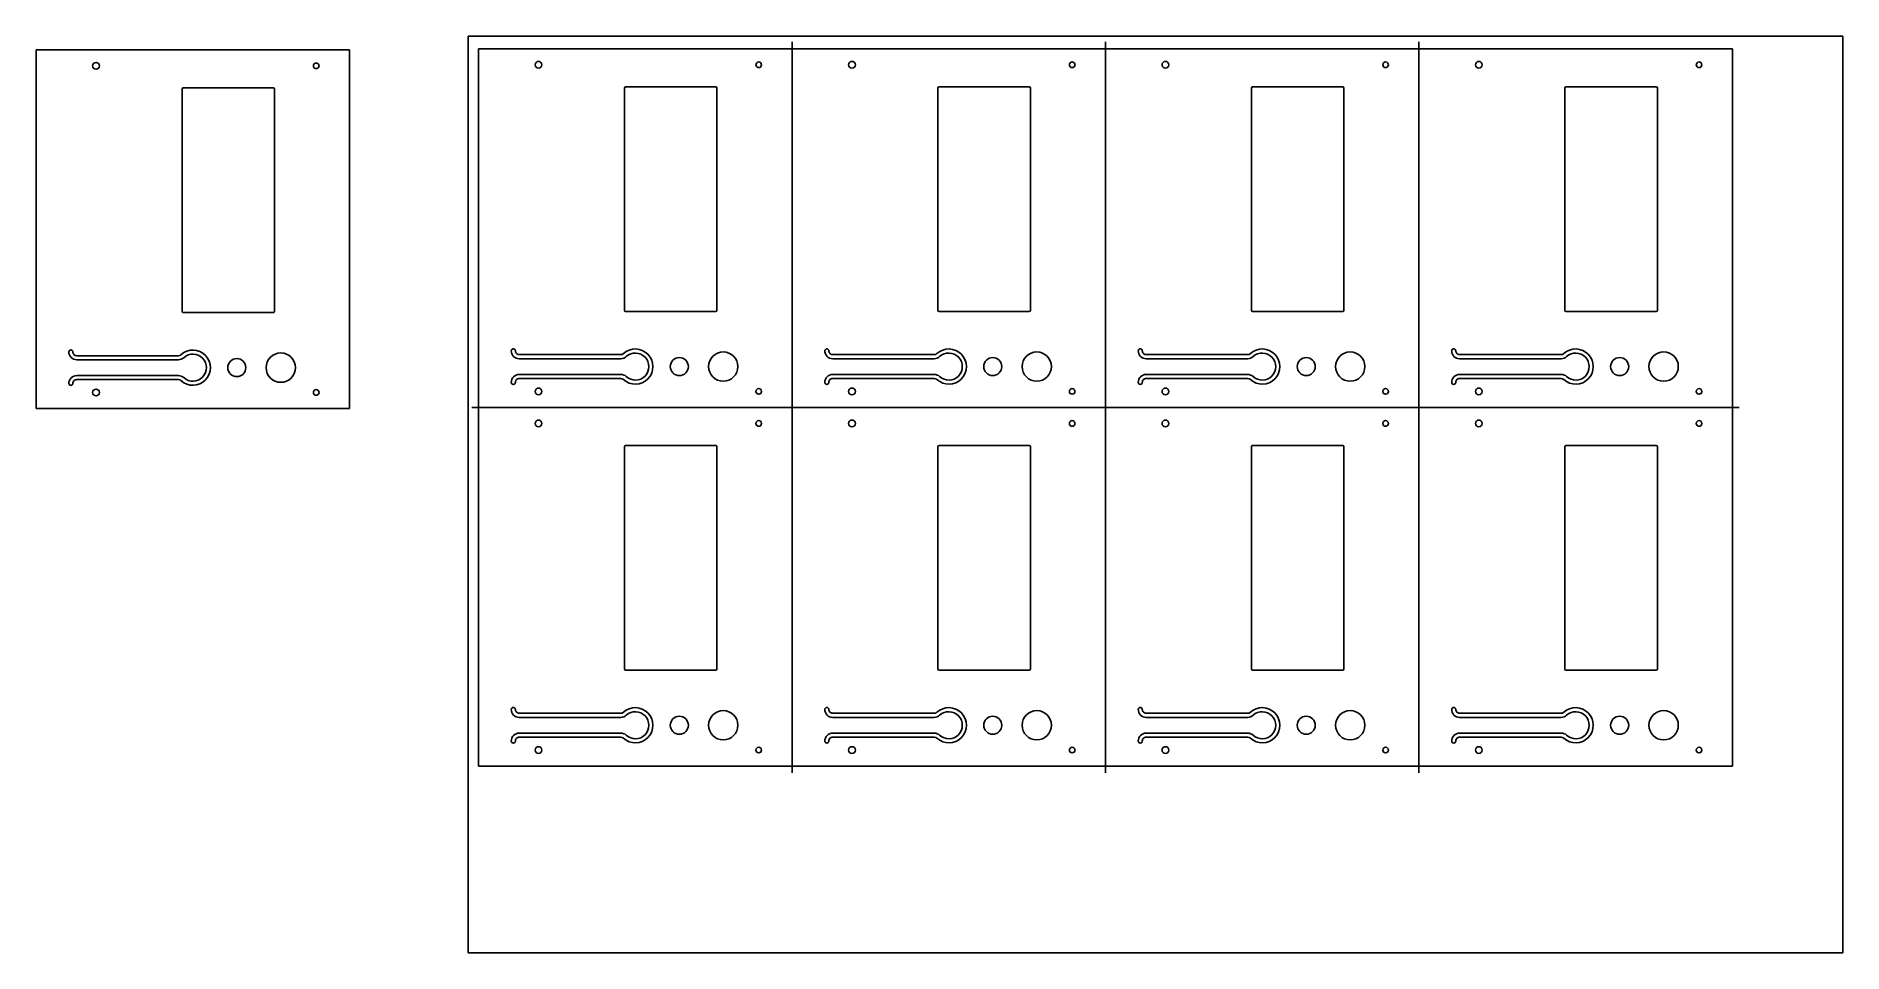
# Model space of a CAD drawing. Header units: inches. Extents: x -209 to 593, y 368 to 775.
import ezdxf

# ---------------------------------------------------------------- set-up
doc = ezdxf.new("R2010")
doc.units = ezdxf.units.IN
doc.header["$MEASUREMENT"] = 0
doc.linetypes.add('Continuous2', pattern=[0])

msp = doc.modelspace()

# ---------------------------------------------------------------- linework, layer by layer
at = {"color": 2, "linetype": 'Continuous2', "lineweight": -3, "true_color": 0xffff00}
for p, q in [((-17.05, 774.79), (592.55, 774.79)), ((-17.05, 368.39), (-17.05, 774.79)), ((592.55, 774.79), (592.55, 368.39)), ((592.55, 368.39), (-17.05, 368.39))]:
    msp.add_line(p, q, dxfattribs=at)
at = {"color": 1, "linetype": 'Continuous2', "lineweight": -3, "true_color": 0xff0000}
for p, q in [((-12.36, 769.2), (-12.36, 451.2)), ((-12.36, 769.2), (543.59, 769.2)), ((543.59, 769.2), (543.59, 451.2)), ((-208.56, 768.73), (-208.56, 609.73)), ((-69.57, 768.73), (-208.56, 768.73)), ((-69.57, 609.73), (-208.56, 609.73)), ((-15.36, 610.2), (546.59, 610.2)), ((-12.36, 451.2), (543.59, 451.2))]:
    msp.add_line(p, q, dxfattribs=at)
at = {"color": 5, "linetype": 'Continuous2', "lineweight": -3, "true_color": 0x0000ff}
for p, q in [((126.63, 772.2), (126.63, 448.2)), ((265.62, 772.2), (265.62, 448.2)), ((404.6, 772.2), (404.6, 448.2)), ((-69.57, 768.73), (-69.57, 609.73)), ((-143.87, 751.33), (-143.87, 652.73)), ((-103.37, 751.83), (-143.37, 751.83)), ((-102.87, 652.73), (-102.87, 751.33)), ((52.33, 751.8), (52.33, 653.2)), ((92.83, 752.3), (52.83, 752.3)), ((93.33, 653.2), (93.33, 751.8)), ((191.32, 751.8), (191.32, 653.2)), ((231.82, 752.3), (191.82, 752.3)), ((232.32, 653.2), (232.32, 751.8)), ((330.3, 751.8), (330.3, 653.2)), ((370.8, 752.3), (330.8, 752.3)), ((371.3, 653.2), (371.3, 751.8)), ((469.29, 751.8), (469.29, 653.2)), ((509.79, 752.3), (469.79, 752.3)), ((510.29, 653.2), (510.29, 751.8)), ((-143.37, 652.23), (-103.37, 652.23)), ((52.83, 652.7), (92.83, 652.7)), ((191.82, 652.7), (231.82, 652.7)), ((330.8, 652.7), (370.8, 652.7)), ((469.79, 652.7), (509.79, 652.7)), ((-190.56, 633.13), (-145.49, 633.13)), ((5.64, 633.6), (50.71, 633.6)), ((144.63, 633.6), (189.69, 633.6)), ((283.62, 633.6), (328.68, 633.6)), ((422.6, 633.6), (467.67, 633.6)), ((-145.49, 631.33), (-190.56, 631.33)), ((50.71, 631.8), (5.64, 631.8)), ((189.69, 631.8), (144.63, 631.8)), ((328.68, 631.8), (283.62, 631.8)), ((467.67, 631.8), (422.6, 631.8)), ((-190.56, 624.33), (-145.49, 624.33)), ((-145.49, 622.53), (-190.56, 622.53)), ((5.64, 624.8), (50.71, 624.8)), ((50.71, 623), (5.64, 623)), ((144.63, 624.8), (189.69, 624.8)), ((189.69, 623), (144.63, 623)), ((283.62, 624.8), (328.68, 624.8)), ((328.68, 623), (283.62, 623)), ((422.6, 624.8), (467.67, 624.8)), ((467.67, 623), (422.6, 623)), ((92.83, 593.3), (52.83, 593.3)), ((231.82, 593.3), (191.82, 593.3)), ((370.8, 593.3), (330.8, 593.3)), ((509.79, 593.3), (469.79, 593.3)), ((52.33, 592.8), (52.33, 494.2)), ((93.33, 494.2), (93.33, 592.8)), ((191.32, 592.8), (191.32, 494.2)), ((232.32, 494.2), (232.32, 592.8)), ((330.3, 592.8), (330.3, 494.2)), ((371.3, 494.2), (371.3, 592.8)), ((469.29, 592.8), (469.29, 494.2)), ((510.29, 494.2), (510.29, 592.8)), ((52.83, 493.7), (92.83, 493.7)), ((191.82, 493.7), (231.82, 493.7)), ((330.8, 493.7), (370.8, 493.7)), ((469.79, 493.7), (509.79, 493.7)), ((5.64, 474.6), (50.71, 474.6)), ((50.71, 472.8), (5.64, 472.8)), ((144.63, 474.6), (189.69, 474.6)), ((189.69, 472.8), (144.63, 472.8)), ((283.62, 474.6), (328.68, 474.6)), ((328.68, 472.8), (283.62, 472.8)), ((422.6, 474.6), (467.67, 474.6)), ((467.67, 472.8), (422.6, 472.8)), ((5.64, 465.8), (50.71, 465.8)), ((144.63, 465.8), (189.69, 465.8)), ((283.62, 465.8), (328.68, 465.8)), ((422.6, 465.8), (467.67, 465.8)), ((50.71, 464), (5.64, 464)), ((189.69, 464), (144.63, 464)), ((328.68, 464), (283.62, 464)), ((467.67, 464), (422.6, 464))]:
    msp.add_line(p, q, dxfattribs=at)
for centre, radius in [((-182.01, 761.63), 1.5), ((-84.37, 761.63), 1.25), ((14.19, 762.1), 1.5), ((111.83, 762.1), 1.25), ((153.18, 762.1), 1.5), ((250.82, 762.1), 1.25), ((292.17, 762.1), 1.5), ((389.8, 762.1), 1.25), ((431.15, 762.1), 1.5), ((528.79, 762.1), 1.25), ((-100.07, 627.83), 6.5), ((96.13, 628.3), 6.5), ((235.12, 628.3), 6.5), ((374.1, 628.3), 6.5), ((513.09, 628.3), 6.5), ((-119.57, 627.83), 4), ((76.63, 628.3), 4), ((215.62, 628.3), 4), ((354.6, 628.3), 4), ((493.59, 628.3), 4), ((-182.01, 616.83), 1.5), ((-84.37, 616.83), 1.25), ((14.19, 617.3), 1.5), ((111.83, 617.3), 1.25), ((153.18, 617.3), 1.5), ((250.82, 617.3), 1.25), ((292.17, 617.3), 1.5), ((389.8, 617.3), 1.25), ((431.15, 617.3), 1.5), ((528.79, 617.3), 1.25), ((14.19, 603.1), 1.5), ((111.83, 603.1), 1.25), ((153.18, 603.1), 1.5), ((250.82, 603.1), 1.25), ((292.17, 603.1), 1.5), ((389.8, 603.1), 1.25), ((431.15, 603.1), 1.5), ((528.79, 603.1), 1.25), ((76.63, 469.3), 4), ((96.13, 469.3), 6.5), ((215.62, 469.3), 4), ((235.12, 469.3), 6.5), ((354.6, 469.3), 4), ((374.1, 469.3), 6.5), ((493.59, 469.3), 4), ((513.09, 469.3), 6.5), ((14.19, 458.3), 1.5), ((111.83, 458.3), 1.25), ((153.18, 458.3), 1.5), ((250.82, 458.3), 1.25), ((292.17, 458.3), 1.5), ((389.8, 458.3), 1.25), ((431.15, 458.3), 1.5), ((528.79, 458.3), 1.25)]:
    msp.add_circle(centre, radius, dxfattribs=at)
for centre, radius, start, end in [((-143.37, 751.33), 0.5, 90, 180), ((-103.37, 751.33), 0.5, 0, 90), ((52.83, 751.8), 0.5, 90, 180), ((92.83, 751.8), 0.5, 0, 90), ((191.82, 751.8), 0.5, 90, 180), ((231.82, 751.8), 0.5, 0, 90), ((330.8, 751.8), 0.5, 90, 180), ((370.8, 751.8), 0.5, 0, 90), ((469.79, 751.8), 0.5, 90, 180), ((509.79, 751.8), 0.5, 0, 90), ((-143.37, 652.73), 0.5, 180, 270), ((-103.37, 652.73), 0.5, 270, 0), ((52.83, 653.2), 0.5, 180, 270), ((92.83, 653.2), 0.5, 270, 360), ((191.82, 653.2), 0.5, 180, 270), ((231.82, 653.2), 0.5, 270, 360), ((330.8, 653.2), 0.5, 180, 270), ((370.8, 653.2), 0.5, 270, 360), ((469.79, 653.2), 0.5, 180, 270), ((509.79, 653.2), 0.5, 270, 360), ((-193.16, 634.81), 0.9, 1.21213, 178.73695), ((-190.56, 634.83), 3.5, 179.88843, 270), ((-190.56, 634.83), 1.7, 179.79725, 270), ((-145.49, 634.83), 1.7, 270, 312.5369), ((-139.07, 627.83), 7.8, 227.46311, 132.5369), ((-139.07, 627.83), 6, 227.46309, 132.5369), ((3.04, 635.28), 0.9, 1.21213, 178.73695), ((5.64, 635.3), 3.5, 179.88843, 270), ((5.64, 635.3), 1.7, 179.79725, 270), ((50.71, 635.3), 1.7, 270, 312.5369), ((57.13, 628.3), 7.8, 227.46311, 132.5369), ((57.13, 628.3), 6, 227.46309, 132.5369), ((142.03, 635.28), 0.9, 1.21213, 178.73695), ((144.63, 635.3), 3.5, 179.88843, 270), ((144.63, 635.3), 1.7, 179.79725, 270), ((189.69, 635.3), 1.7, 270, 312.5369), ((196.12, 628.3), 7.8, 227.46311, 132.5369), ((196.12, 628.3), 6, 227.46309, 132.5369), ((281.02, 635.28), 0.9, 1.21213, 178.73695), ((283.62, 635.3), 3.5, 179.88843, 270), ((283.62, 635.3), 1.7, 179.79725, 270), ((328.68, 635.3), 1.7, 270, 312.5369), ((335.1, 628.3), 7.8, 227.46311, 132.5369), ((335.1, 628.3), 6, 227.46309, 132.5369), ((420, 635.28), 0.9, 1.21213, 178.73695), ((422.6, 635.3), 3.5, 179.88843, 270), ((422.6, 635.3), 1.7, 179.79725, 270), ((467.67, 635.3), 1.7, 270, 312.5369), ((474.09, 628.3), 7.8, 227.46311, 132.5369), ((474.09, 628.3), 6, 227.46309, 132.5369), ((-145.49, 634.83), 3.5, 270, 312.5369), ((50.71, 635.3), 3.5, 270, 312.5369), ((189.69, 635.3), 3.5, 270, 312.5369), ((328.68, 635.3), 3.5, 270, 312.5369), ((467.67, 635.3), 3.5, 270, 312.5369), ((-190.56, 620.83), 3.5, 90, 180.11157), ((-193.16, 620.84), 0.9, 181.26305, 358.78787), ((-190.56, 620.83), 1.7, 90, 180.20275), ((-145.49, 620.83), 3.5, 47.46311, 90), ((-145.49, 620.83), 1.7, 47.46308, 90), ((5.64, 621.3), 3.5, 90, 180.11157), ((3.04, 621.31), 0.9, 181.26305, 358.78787), ((5.64, 621.3), 1.7, 90, 180.20275), ((50.71, 621.3), 3.5, 47.46311, 90), ((50.71, 621.3), 1.7, 47.46308, 90), ((144.63, 621.3), 3.5, 90, 180.11157), ((142.03, 621.31), 0.9, 181.26305, 358.78787), ((144.63, 621.3), 1.7, 90, 180.20275), ((189.69, 621.3), 3.5, 47.46311, 90), ((189.69, 621.3), 1.7, 47.46308, 90), ((283.62, 621.3), 3.5, 90, 180.11157), ((281.02, 621.31), 0.9, 181.26305, 358.78787), ((283.62, 621.3), 1.7, 90, 180.20275), ((328.68, 621.3), 3.5, 47.46311, 90), ((328.68, 621.3), 1.7, 47.46308, 90), ((422.6, 621.3), 3.5, 90, 180.11157), ((420, 621.31), 0.9, 181.26305, 358.78787), ((422.6, 621.3), 1.7, 90, 180.20275), ((467.67, 621.3), 3.5, 47.46311, 90), ((467.67, 621.3), 1.7, 47.46308, 90), ((52.83, 592.8), 0.5, 90, 180), ((92.83, 592.8), 0.5, 0, 90), ((191.82, 592.8), 0.5, 90, 180), ((231.82, 592.8), 0.5, 0, 90), ((330.8, 592.8), 0.5, 90, 180), ((370.8, 592.8), 0.5, 0, 90), ((469.79, 592.8), 0.5, 90, 180), ((509.79, 592.8), 0.5, 0, 90), ((52.83, 494.2), 0.5, 180, 270), ((92.83, 494.2), 0.5, 270, 360), ((191.82, 494.2), 0.5, 180, 270), ((231.82, 494.2), 0.5, 270, 360), ((330.8, 494.2), 0.5, 180, 270), ((370.8, 494.2), 0.5, 270, 360), ((469.79, 494.2), 0.5, 180, 270), ((509.79, 494.2), 0.5, 270, 360), ((3.04, 476.28), 0.9, 1.21213, 178.73695), ((5.64, 476.3), 3.5, 179.88843, 270), ((5.64, 476.3), 1.7, 179.79725, 270), ((50.71, 476.3), 1.7, 270, 312.5369), ((50.71, 476.3), 3.5, 270, 312.5369), ((57.13, 469.3), 7.8, 227.46311, 132.5369), ((57.13, 469.3), 6, 227.46309, 132.5369), ((142.03, 476.28), 0.9, 1.21213, 178.73695), ((144.63, 476.3), 3.5, 179.88843, 270), ((144.63, 476.3), 1.7, 179.79725, 270), ((189.69, 476.3), 1.7, 270, 312.5369), ((189.69, 476.3), 3.5, 270, 312.5369), ((196.12, 469.3), 7.8, 227.46311, 132.5369), ((196.12, 469.3), 6, 227.46309, 132.5369), ((281.02, 476.28), 0.9, 1.21213, 178.73695), ((283.62, 476.3), 3.5, 179.88843, 270), ((283.62, 476.3), 1.7, 179.79725, 270), ((328.68, 476.3), 1.7, 270, 312.5369), ((328.68, 476.3), 3.5, 270, 312.5369), ((335.1, 469.3), 7.8, 227.46311, 132.5369), ((335.1, 469.3), 6, 227.46309, 132.5369), ((420, 476.28), 0.9, 1.21213, 178.73695), ((422.6, 476.3), 3.5, 179.88843, 270), ((422.6, 476.3), 1.7, 179.79725, 270), ((467.67, 476.3), 1.7, 270, 312.5369), ((467.67, 476.3), 3.5, 270, 312.5369), ((474.09, 469.3), 7.8, 227.46311, 132.5369), ((474.09, 469.3), 6, 227.46309, 132.5369), ((5.64, 462.3), 3.5, 90, 180.11157), ((50.71, 462.3), 3.5, 47.46311, 90), ((144.63, 462.3), 3.5, 90, 180.11157), ((189.69, 462.3), 3.5, 47.46311, 90), ((283.62, 462.3), 3.5, 90, 180.11157), ((328.68, 462.3), 3.5, 47.46311, 90), ((422.6, 462.3), 3.5, 90, 180.11157), ((467.67, 462.3), 3.5, 47.46311, 90), ((3.04, 462.31), 0.9, 181.26305, 358.78787), ((5.64, 462.3), 1.7, 90, 180.20275), ((50.71, 462.3), 1.7, 47.46308, 90), ((142.03, 462.31), 0.9, 181.26305, 358.78787), ((144.63, 462.3), 1.7, 90, 180.20275), ((189.69, 462.3), 1.7, 47.46308, 90), ((281.02, 462.31), 0.9, 181.26305, 358.78787), ((283.62, 462.3), 1.7, 90, 180.20275), ((328.68, 462.3), 1.7, 47.46308, 90), ((420, 462.31), 0.9, 181.26305, 358.78787), ((422.6, 462.3), 1.7, 90, 180.20275), ((467.67, 462.3), 1.7, 47.46308, 90)]:
    msp.add_arc(centre, radius, start, end, dxfattribs=at)

doc.saveas('drawing.dxf')
